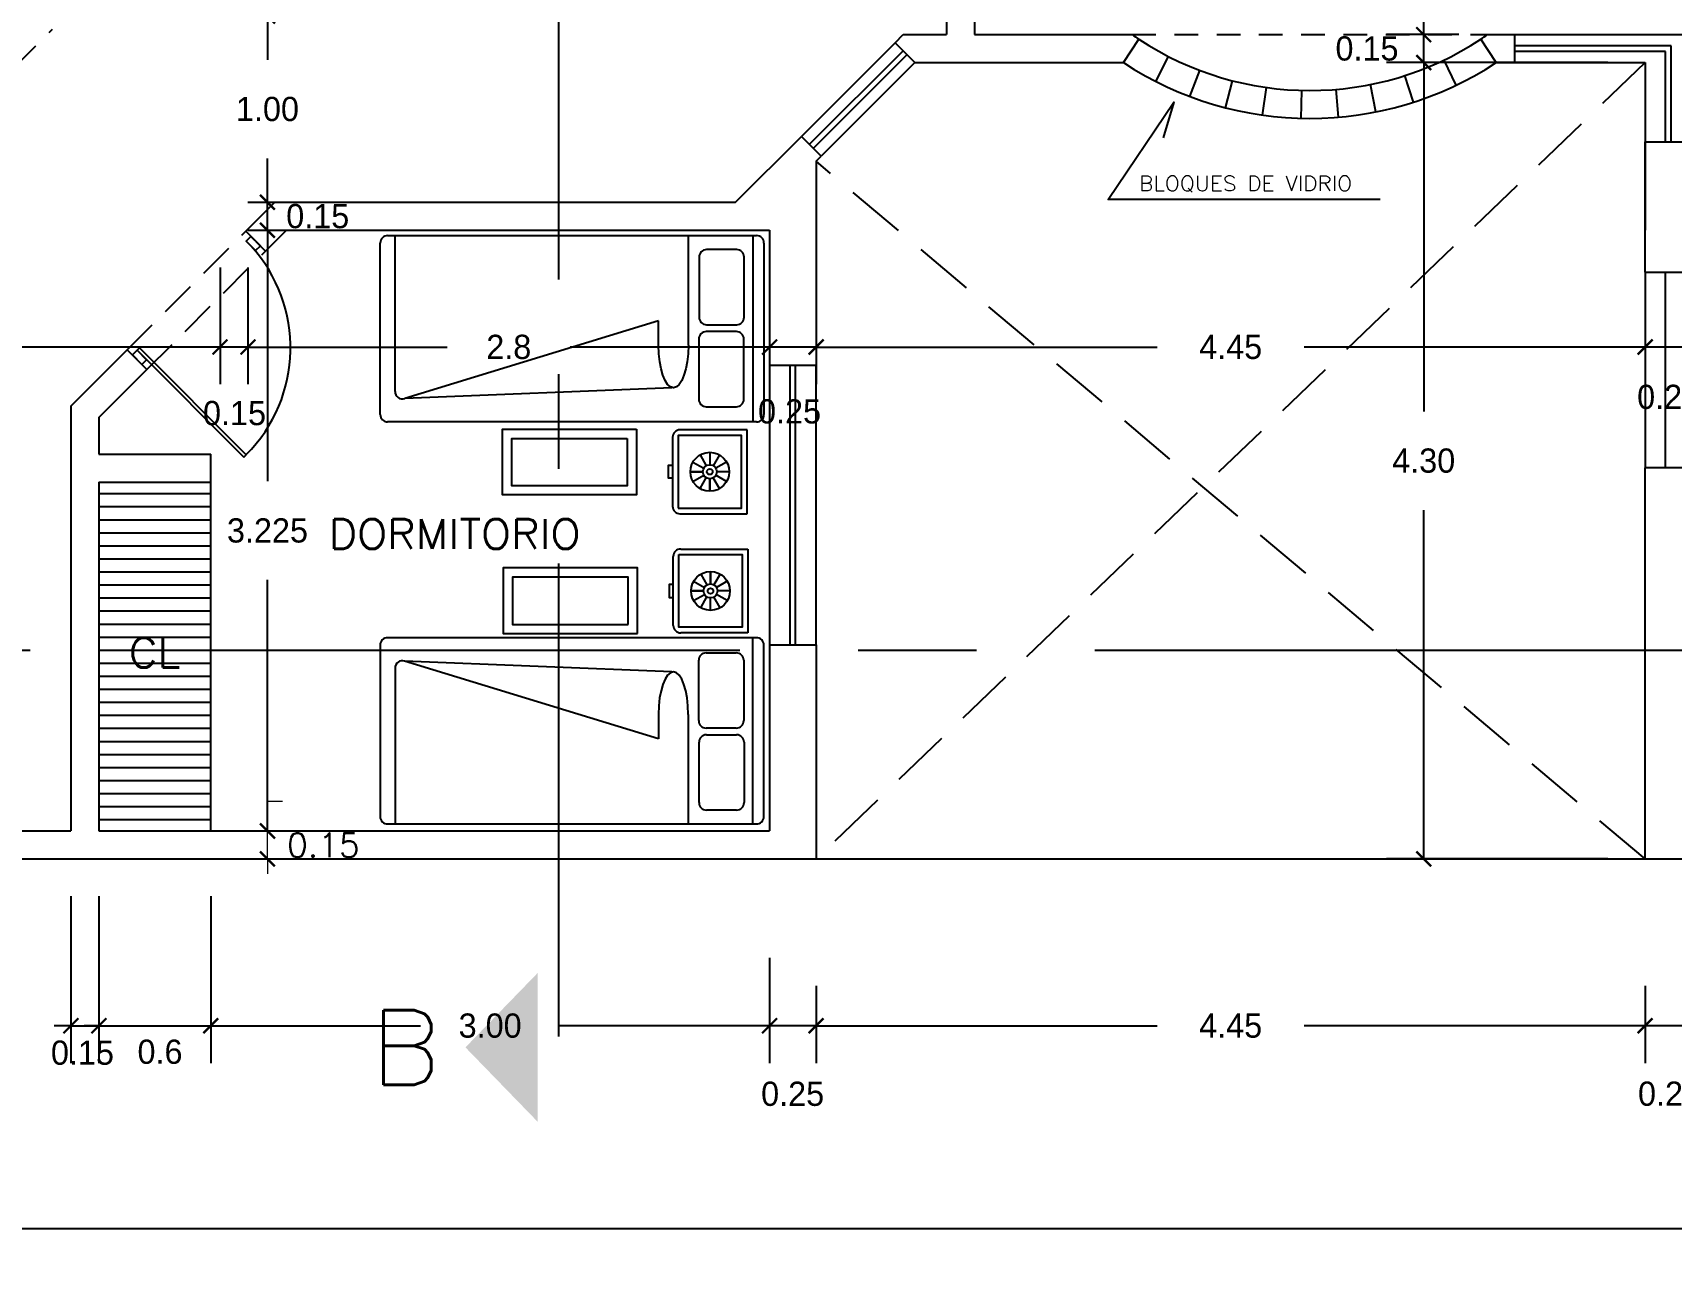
# Model space of a CAD drawing. Header units: millimetres. Extents: x 223 to 336, y 70 to 137.
# Drawn here: x 265.47 to 274.27, y 119.26 to 125.88 of the extents above; entities that cross this region are included whole.
import ezdxf

# ---------------------------------------------------------------- set-up
doc = ezdxf.new("R2010")
doc.units = ezdxf.units.MM
doc.linetypes.add('CENTERX2', pattern=[101.6, 63.5, -12.7, 12.7, -12.7])
doc.linetypes.add('HIDDEN', pattern=[9.525, 6.35, -3.175])
doc.layers.add('COTAS', color=3, linetype='Continuous', lineweight=9)
for name, color, linetype in [('linea-corte', 140, 'CENTERX2'), ('MUEBLES', 253, 'Continuous'), ('MUROS', 5, 'Continuous'), ('MUROS-BAJOS', 40, 'Continuous'), ('pisos', 8, 'Continuous'), ('PROYECCIONES', 6, 'HIDDEN'), ('PUERTAS', 2, 'Continuous'), ('TERRENO', 1, 'Continuous'), ('TEXTOS', 4, 'Continuous')]:
    doc.layers.add(name, color=color, linetype=linetype)
doc.layers.add('VENTANAS', color=250, linetype='Continuous', plot=False)
doc.styles.add('ROMANS', font='romans.shx', dxfattribs={"height": 0.05})
doc.dimstyles.new('ISO-25', dxfattribs={"dimtxt": 0.13, "dimasz": 0.08, "dimexe": 0.2, "dimexo": 0.2, "dimgap": 0.2, "dimtad": 0, "dimtih": 1, "dimtoh": 1, "dimdec": 3, "dimdsep": 46, "dimtxsty": 'Standard', "dimblk": 'ARCHTICK', "dimcen": 3, "dimadec": 0, "dimazin": 0, "dimtfac": 1, "dimtdec": 3, "dimtmove": 0, "dimatfit": 3, "dimldrblk": 'ARCHTICK', "dimfxl": 1, "dimarcsym": 0})

# ---------------------------------------------------------------- blocks, each defined once
blk = doc.blocks.new('_ARCHTICK')
at = {"color": 0, "linetype": 'ByBlock', "const_width": 0.15}
blk.add_lwpolyline([(-0.5, -0.5), (0.5, 0.5)], dxfattribs=at)
blk = doc.blocks.new('*D163')
at = {"layer": 'COTAS', "color": 0, "lineweight": -2, "ltscale": 0.05, "transparency": 16777216}
for p, q in [((241.9831, 120.7641), (241.9831, 119.2592)), ((278.0431, 120.7641), (278.0431, 119.2592)), ((241.9831, 119.4592), (259.564, 119.4592)), ((278.0431, 119.4592), (260.4623, 119.4592))]:
    blk.add_line(p, q, dxfattribs=at)
at = {"layer": 'Defpoints', "color": 0, "ltscale": 0.05, "transparency": 16777216}
for p in [(241.9831, 120.9641), (278.0431, 120.9641), (278.0431, 119.4592)]:
    blk.add_point(p, dxfattribs=at)
at = {"layer": 'COTAS', "color": 0, "lineweight": -2, "ltscale": 0.05, "transparency": 16777216, "xscale": 0.08, "yscale": 0.08, "zscale": 0.08, "rotation": 180}
blk.add_blockref('_ARCHTICK', (241.9831, 119.4592), dxfattribs=at)
at = {"layer": 'COTAS', "color": 0, "lineweight": -2, "ltscale": 0.05, "transparency": 16777216, "xscale": 0.08, "yscale": 0.08, "zscale": 0.08}
blk.add_blockref('_ARCHTICK', (278.0431, 119.4592), dxfattribs=at)
at = {"layer": 'COTAS', "color": 0, "ltscale": 0.05, "transparency": 16777216, "insert": (260.0131, 119.4592), "char_height": 0.13, "attachment_point": 5}
blk.add_mtext('36.06', dxfattribs=at)
blk = doc.blocks.new('*D167')
at = {"layer": 'COTAS', "color": 0, "lineweight": -2, "ltscale": 0.05, "transparency": 16777216}
for p, q in [((274.1288, 124.3958), (274.1288, 123.9937)), ((274.3788, 124.3958), (274.3788, 123.9937)), ((274.1288, 124.1937), (274.0488, 124.1937)), ((274.3788, 124.1937), (274.1288, 124.1937)), ((274.3788, 124.1937), (274.4588, 124.1937))]:
    blk.add_line(p, q, dxfattribs=at)
at = {"layer": 'Defpoints', "color": 0, "ltscale": 0.05, "transparency": 16777216}
for p in [(274.1288, 124.5958), (274.3788, 124.5958), (274.1288, 124.1937)]:
    blk.add_point(p, dxfattribs=at)
at = {"layer": 'COTAS', "color": 0, "lineweight": -2, "ltscale": 0.05, "transparency": 16777216, "xscale": 0.08, "yscale": 0.08, "zscale": 0.08}
blk.add_blockref('_ARCHTICK', (274.1288, 124.1937), dxfattribs=at)
at = {"layer": 'COTAS', "color": 0, "lineweight": -2, "ltscale": 0.05, "transparency": 16777216, "xscale": 0.08, "yscale": 0.08, "zscale": 0.08, "rotation": 180}
blk.add_blockref('_ARCHTICK', (274.3788, 124.1937), dxfattribs=at)
at = {"layer": 'COTAS', "color": 0, "ltscale": 0.05, "transparency": 16777216, "insert": (274.2549, 123.9254), "char_height": 0.13, "attachment_point": 5}
blk.add_mtext('0.25', dxfattribs=at)
blk = doc.blocks.new('*D168')
at = {"layer": 'COTAS', "color": 0, "lineweight": -2, "ltscale": 0.05, "transparency": 16777216}
for p, q in [((273.9288, 125.7208), (272.74, 125.7208)), ((272.94, 125.7208), (272.94, 123.8483)), ((272.94, 121.4458), (272.94, 123.3183)), ((273.9288, 121.4458), (272.74, 121.4458))]:
    blk.add_line(p, q, dxfattribs=at)
at = {"layer": 'Defpoints', "color": 0, "ltscale": 0.05, "transparency": 16777216}
for p in [(272.94, 125.7208), (274.1288, 125.7208), (274.1288, 121.4458)]:
    blk.add_point(p, dxfattribs=at)
at = {"layer": 'COTAS', "color": 0, "lineweight": -2, "ltscale": 0.05, "transparency": 16777216, "xscale": 0.08, "yscale": 0.08, "zscale": 0.08}
for p, rotation in [((272.94, 125.7208), 90), ((272.94, 121.4458), 270)]:
    blk.add_blockref('_ARCHTICK', p, dxfattribs=dict(at, rotation=rotation))
at = {"layer": 'COTAS', "color": 0, "ltscale": 0.05, "transparency": 16777216, "insert": (272.94, 123.5833), "char_height": 0.13, "attachment_point": 5}
blk.add_mtext('4.30', dxfattribs=at)
blk = doc.blocks.new('*D169')
at = {"layer": 'COTAS', "color": 0, "lineweight": -2, "ltscale": 0.05, "transparency": 16777216}
for p, q in [((269.6788, 124.9909), (269.6788, 123.9937)), ((274.1288, 124.3958), (274.1288, 123.9937)), ((269.6788, 124.1937), (271.5088, 124.1937)), ((274.1288, 124.1937), (272.2988, 124.1937))]:
    blk.add_line(p, q, dxfattribs=at)
at = {"layer": 'Defpoints', "color": 0, "ltscale": 0.05, "transparency": 16777216}
for p in [(269.6788, 125.1909), (274.1288, 124.5958), (269.6788, 124.1937)]:
    blk.add_point(p, dxfattribs=at)
at = {"layer": 'COTAS', "color": 0, "lineweight": -2, "ltscale": 0.05, "transparency": 16777216, "xscale": 0.08, "yscale": 0.08, "zscale": 0.08, "rotation": 180}
blk.add_blockref('_ARCHTICK', (269.6788, 124.1937), dxfattribs=at)
at = {"layer": 'COTAS', "color": 0, "lineweight": -2, "ltscale": 0.05, "transparency": 16777216, "xscale": 0.08, "yscale": 0.08, "zscale": 0.08}
blk.add_blockref('_ARCHTICK', (274.1288, 124.1937), dxfattribs=at)
at = {"layer": 'COTAS', "color": 0, "ltscale": 0.05, "transparency": 16777216, "insert": (271.9038, 124.1937), "char_height": 0.13, "attachment_point": 5}
blk.add_mtext('4.45', dxfattribs=at)
blk = doc.blocks.new('*D170')
at = {"layer": 'COTAS', "color": 0, "lineweight": -2, "ltscale": 0.05, "transparency": 16777216}
for p, q in [((269.6788, 124.9909), (269.6788, 123.9937)), ((269.4288, 124.6208), (269.4288, 123.9937)), ((269.4288, 124.1937), (269.3488, 124.1937)), ((269.6788, 124.1937), (269.4288, 124.1937)), ((269.6788, 124.1937), (269.7588, 124.1937))]:
    blk.add_line(p, q, dxfattribs=at)
at = {"layer": 'Defpoints', "color": 0, "ltscale": 0.05, "transparency": 16777216}
for p in [(269.6788, 125.1909), (269.4288, 124.8208), (269.4288, 124.1937)]:
    blk.add_point(p, dxfattribs=at)
at = {"layer": 'COTAS', "color": 0, "lineweight": -2, "ltscale": 0.05, "transparency": 16777216, "xscale": 0.08, "yscale": 0.08, "zscale": 0.08}
blk.add_blockref('_ARCHTICK', (269.4288, 124.1937), dxfattribs=at)
at = {"layer": 'COTAS', "color": 0, "lineweight": -2, "ltscale": 0.05, "transparency": 16777216, "xscale": 0.08, "yscale": 0.08, "zscale": 0.08, "rotation": 180}
blk.add_blockref('_ARCHTICK', (269.6788, 124.1937), dxfattribs=at)
at = {"layer": 'COTAS', "color": 0, "ltscale": 0.05, "transparency": 16777216, "insert": (269.5361, 123.8474), "char_height": 0.13, "attachment_point": 5}
blk.add_mtext('0.25', dxfattribs=at)
blk = doc.blocks.new('*D171')
at = {"layer": 'COTAS', "color": 0, "lineweight": -2, "ltscale": 0.05, "transparency": 16777216}
for p, q in [((266.6288, 124.6208), (266.6288, 123.9937)), ((269.4288, 124.6208), (269.4288, 123.9937)), ((266.6288, 124.1937), (267.6988, 124.1937)), ((269.4288, 124.1937), (268.3588, 124.1937))]:
    blk.add_line(p, q, dxfattribs=at)
at = {"layer": 'Defpoints', "color": 0, "ltscale": 0.05, "transparency": 16777216}
for p in [(266.6288, 124.8208), (269.4288, 124.8208), (266.6288, 124.1937)]:
    blk.add_point(p, dxfattribs=at)
at = {"layer": 'COTAS', "color": 0, "lineweight": -2, "ltscale": 0.05, "transparency": 16777216, "xscale": 0.08, "yscale": 0.08, "zscale": 0.08, "rotation": 180}
blk.add_blockref('_ARCHTICK', (266.6288, 124.1937), dxfattribs=at)
at = {"layer": 'COTAS', "color": 0, "lineweight": -2, "ltscale": 0.05, "transparency": 16777216, "xscale": 0.08, "yscale": 0.08, "zscale": 0.08}
blk.add_blockref('_ARCHTICK', (269.4288, 124.1937), dxfattribs=at)
at = {"layer": 'COTAS', "color": 0, "ltscale": 0.05, "transparency": 16777216, "insert": (268.0288, 124.1937), "char_height": 0.13, "attachment_point": 5}
blk.add_mtext('2.8', dxfattribs=at)
blk = doc.blocks.new('*D172')
at = {"layer": 'COTAS', "color": 0, "lineweight": -2, "ltscale": 0.05, "transparency": 16777216}
for p, q in [((266.4788, 124.6208), (266.4788, 123.9937)), ((266.6288, 124.6208), (266.6288, 123.9937)), ((266.4788, 124.1937), (266.3988, 124.1937)), ((266.6288, 124.1937), (266.4788, 124.1937)), ((266.6288, 124.1937), (266.7088, 124.1937))]:
    blk.add_line(p, q, dxfattribs=at)
at = {"layer": 'Defpoints', "color": 0, "ltscale": 0.05, "transparency": 16777216}
for p in [(266.4788, 124.8208), (266.6288, 124.8208), (266.4788, 124.1937)]:
    blk.add_point(p, dxfattribs=at)
at = {"layer": 'COTAS', "color": 0, "lineweight": -2, "ltscale": 0.05, "transparency": 16777216, "xscale": 0.08, "yscale": 0.08, "zscale": 0.08}
blk.add_blockref('_ARCHTICK', (266.4788, 124.1937), dxfattribs=at)
at = {"layer": 'COTAS', "color": 0, "lineweight": -2, "ltscale": 0.05, "transparency": 16777216, "xscale": 0.08, "yscale": 0.08, "zscale": 0.08, "rotation": 180}
blk.add_blockref('_ARCHTICK', (266.6288, 124.1937), dxfattribs=at)
at = {"layer": 'COTAS', "color": 0, "ltscale": 0.05, "transparency": 16777216, "insert": (266.5567, 123.8384), "char_height": 0.13, "attachment_point": 5}
blk.add_mtext('0.15', dxfattribs=at)
blk = doc.blocks.new('*D173')
at = {"layer": 'COTAS', "color": 0, "lineweight": -2, "ltscale": 0.05, "transparency": 16777216}
for p, q in [((262.9788, 124.9958), (262.9788, 123.9937)), ((266.4788, 124.6208), (266.4788, 123.9937)), ((262.9788, 124.1937), (264.3446, 124.1937)), ((266.4788, 124.1937), (265.1129, 124.1937))]:
    blk.add_line(p, q, dxfattribs=at)
at = {"layer": 'Defpoints', "color": 0, "ltscale": 0.05, "transparency": 16777216}
for p in [(262.9788, 125.1958), (266.4788, 124.8208), (262.9788, 124.1937)]:
    blk.add_point(p, dxfattribs=at)
at = {"layer": 'COTAS', "color": 0, "lineweight": -2, "ltscale": 0.05, "transparency": 16777216, "xscale": 0.08, "yscale": 0.08, "zscale": 0.08, "rotation": 180}
blk.add_blockref('_ARCHTICK', (262.9788, 124.1937), dxfattribs=at)
at = {"layer": 'COTAS', "color": 0, "lineweight": -2, "ltscale": 0.05, "transparency": 16777216, "xscale": 0.08, "yscale": 0.08, "zscale": 0.08}
blk.add_blockref('_ARCHTICK', (266.4788, 124.1937), dxfattribs=at)
at = {"layer": 'COTAS', "color": 0, "ltscale": 0.05, "transparency": 16777216, "insert": (264.7288, 124.1937), "char_height": 0.13, "attachment_point": 5}
blk.add_mtext('3.40', dxfattribs=at)
blk = doc.blocks.new('*D174')
at = {"layer": 'COTAS', "color": 0, "lineweight": -2, "ltscale": 0.05, "transparency": 16777216}
for p, q in [((266.6288, 124.8208), (266.9335, 124.8208)), ((266.7335, 124.8208), (266.7335, 123.4733)), ((266.7335, 121.5958), (266.7335, 122.9433)), ((266.6288, 121.5958), (266.9335, 121.5958))]:
    blk.add_line(p, q, dxfattribs=at)
at = {"layer": 'Defpoints', "color": 0, "ltscale": 0.05, "transparency": 16777216}
for p in [(266.4288, 124.8208), (266.7335, 124.8208), (266.4288, 121.5958)]:
    blk.add_point(p, dxfattribs=at)
at = {"layer": 'COTAS', "color": 0, "lineweight": -2, "ltscale": 0.05, "transparency": 16777216, "xscale": 0.08, "yscale": 0.08, "zscale": 0.08}
for p, rotation in [((266.7335, 124.8208), 90), ((266.7335, 121.5958), 270)]:
    blk.add_blockref('_ARCHTICK', p, dxfattribs=dict(at, rotation=rotation))
at = {"layer": 'COTAS', "color": 0, "ltscale": 0.05, "transparency": 16777216, "insert": (266.7335, 123.2083), "char_height": 0.13, "attachment_point": 5}
blk.add_mtext('3.225', dxfattribs=at)
blk = doc.blocks.new('*D191')
at = {"layer": 'COTAS', "color": 0, "lineweight": -2, "ltscale": 0.05, "transparency": 16777216}
for p, q in [((269.6788, 120.7641), (269.6788, 120.3502)), ((274.1288, 120.7641), (274.1288, 120.3502)), ((269.6788, 120.5502), (271.5088, 120.5502)), ((274.1288, 120.5502), (272.2988, 120.5502))]:
    blk.add_line(p, q, dxfattribs=at)
at = {"layer": 'Defpoints', "color": 0, "ltscale": 0.05, "transparency": 16777216}
for p in [(269.6788, 120.9641), (274.1288, 120.9641), (269.6788, 120.5502)]:
    blk.add_point(p, dxfattribs=at)
at = {"layer": 'COTAS', "color": 0, "lineweight": -2, "ltscale": 0.05, "transparency": 16777216, "xscale": 0.08, "yscale": 0.08, "zscale": 0.08, "rotation": 180}
blk.add_blockref('_ARCHTICK', (269.6788, 120.5502), dxfattribs=at)
at = {"layer": 'COTAS', "color": 0, "lineweight": -2, "ltscale": 0.05, "transparency": 16777216, "xscale": 0.08, "yscale": 0.08, "zscale": 0.08}
blk.add_blockref('_ARCHTICK', (274.1288, 120.5502), dxfattribs=at)
at = {"layer": 'COTAS', "color": 0, "ltscale": 0.05, "transparency": 16777216, "insert": (271.9038, 120.5502), "char_height": 0.13, "attachment_point": 5}
blk.add_mtext('4.45', dxfattribs=at)
blk = doc.blocks.new('*D197')
at = {"layer": 'COTAS', "color": 0, "lineweight": -2, "ltscale": 0.05, "transparency": 16777216}
for p, q in [((269.4288, 120.9141), (269.4288, 120.3502)), ((269.6788, 120.7641), (269.6788, 120.3502)), ((269.4288, 120.5502), (269.3488, 120.5502)), ((269.6788, 120.5502), (269.4288, 120.5502)), ((269.6788, 120.5502), (269.7588, 120.5502))]:
    blk.add_line(p, q, dxfattribs=at)
at = {"layer": 'Defpoints', "color": 0, "ltscale": 0.05, "transparency": 16777216}
for p in [(269.4288, 121.1141), (269.6788, 120.9641), (269.4288, 120.5502)]:
    blk.add_point(p, dxfattribs=at)
at = {"layer": 'COTAS', "color": 0, "lineweight": -2, "ltscale": 0.05, "transparency": 16777216, "xscale": 0.08, "yscale": 0.08, "zscale": 0.08}
blk.add_blockref('_ARCHTICK', (269.4288, 120.5502), dxfattribs=at)
at = {"layer": 'COTAS', "color": 0, "lineweight": -2, "ltscale": 0.05, "transparency": 16777216, "xscale": 0.08, "yscale": 0.08, "zscale": 0.08, "rotation": 180}
blk.add_blockref('_ARCHTICK', (269.6788, 120.5502), dxfattribs=at)
at = {"layer": 'COTAS', "color": 0, "ltscale": 0.05, "transparency": 16777216, "insert": (269.5526, 120.1842), "char_height": 0.13, "attachment_point": 5}
blk.add_mtext('0.25', dxfattribs=at)
blk = doc.blocks.new('*D198')
at = {"layer": 'COTAS', "color": 0, "lineweight": -2, "ltscale": 0.05, "transparency": 16777216}
for p, q in [((266.4288, 120.9141), (266.4288, 120.3502)), ((269.4288, 120.9141), (269.4288, 120.3502)), ((266.4288, 120.5502), (267.5554, 120.5502)), ((269.4288, 120.5502), (268.3021, 120.5502))]:
    blk.add_line(p, q, dxfattribs=at)
at = {"layer": 'Defpoints', "color": 0, "ltscale": 0.05, "transparency": 16777216}
for p in [(266.4288, 121.1141), (269.4288, 121.1141), (266.4288, 120.5502)]:
    blk.add_point(p, dxfattribs=at)
at = {"layer": 'COTAS', "color": 0, "lineweight": -2, "ltscale": 0.05, "transparency": 16777216, "xscale": 0.08, "yscale": 0.08, "zscale": 0.08, "rotation": 180}
blk.add_blockref('_ARCHTICK', (266.4288, 120.5502), dxfattribs=at)
at = {"layer": 'COTAS', "color": 0, "lineweight": -2, "ltscale": 0.05, "transparency": 16777216, "xscale": 0.08, "yscale": 0.08, "zscale": 0.08}
blk.add_blockref('_ARCHTICK', (269.4288, 120.5502), dxfattribs=at)
at = {"layer": 'COTAS', "color": 0, "ltscale": 0.05, "transparency": 16777216, "insert": (267.9288, 120.5502), "char_height": 0.13, "attachment_point": 5}
blk.add_mtext('3.00', dxfattribs=at)
blk = doc.blocks.new('*D199')
at = {"layer": 'COTAS', "color": 0, "lineweight": -2, "ltscale": 0.05, "transparency": 16777216}
for p, q in [((274.3788, 120.9141), (274.3788, 120.3502)), ((274.1288, 120.7641), (274.1288, 120.3502)), ((274.1288, 120.5502), (274.0488, 120.5502)), ((274.3788, 120.5502), (274.1288, 120.5502)), ((274.3788, 120.5502), (274.4588, 120.5502))]:
    blk.add_line(p, q, dxfattribs=at)
at = {"layer": 'Defpoints', "color": 0, "ltscale": 0.05, "transparency": 16777216}
for p in [(274.3788, 121.1141), (274.1288, 120.9641), (274.1288, 120.5502)]:
    blk.add_point(p, dxfattribs=at)
at = {"layer": 'COTAS', "color": 0, "lineweight": -2, "ltscale": 0.05, "transparency": 16777216, "xscale": 0.08, "yscale": 0.08, "zscale": 0.08}
blk.add_blockref('_ARCHTICK', (274.1288, 120.5502), dxfattribs=at)
at = {"layer": 'COTAS', "color": 0, "lineweight": -2, "ltscale": 0.05, "transparency": 16777216, "xscale": 0.08, "yscale": 0.08, "zscale": 0.08, "rotation": 180}
blk.add_blockref('_ARCHTICK', (274.3788, 120.5502), dxfattribs=at)
at = {"layer": 'COTAS', "color": 0, "ltscale": 0.05, "transparency": 16777216, "insert": (274.2596, 120.1847), "char_height": 0.13, "attachment_point": 5}
blk.add_mtext('0.25', dxfattribs=at)
blk = doc.blocks.new('*D243')
at = {"layer": 'COTAS', "color": 0, "lineweight": -2, "ltscale": 0.05, "transparency": 16777216}
for p, q in [((266.7335, 124.9708), (266.7335, 125.0508)), ((266.6288, 124.9708), (266.9335, 124.9708)), ((266.7335, 124.8208), (266.7335, 124.9708)), ((266.7335, 124.8208), (266.7335, 124.9708)), ((266.6288, 124.8208), (266.9335, 124.8208)), ((266.7335, 124.8208), (266.7335, 124.7408))]:
    blk.add_line(p, q, dxfattribs=at)
at = {"layer": 'Defpoints', "color": 0, "ltscale": 0.05, "transparency": 16777216}
for p in [(266.4288, 124.9708), (266.7335, 124.9708), (266.4288, 124.8208)]:
    blk.add_point(p, dxfattribs=at)
at = {"layer": 'COTAS', "color": 0, "lineweight": -2, "ltscale": 0.05, "transparency": 16777216, "xscale": 0.08, "yscale": 0.08, "zscale": 0.08}
for p, rotation in [((266.7335, 124.9708), 270), ((266.7335, 124.8208), 90)]:
    blk.add_blockref('_ARCHTICK', p, dxfattribs=dict(at, rotation=rotation))
at = {"layer": 'COTAS', "color": 0, "ltscale": 0.05, "transparency": 16777216, "insert": (267.0033, 124.8958), "char_height": 0.13, "attachment_point": 5}
blk.add_mtext('0.15', dxfattribs=at)
blk = doc.blocks.new('*D244')
at = {"layer": 'COTAS', "color": 0, "lineweight": -2, "ltscale": 0.05, "transparency": 16777216}
for p, q in [((267.1288, 125.9708), (266.5335, 125.9708)), ((266.7335, 125.9708), (266.7335, 125.7358)), ((266.7335, 124.9708), (266.7335, 125.2058)), ((266.6288, 124.9708), (266.9335, 124.9708))]:
    blk.add_line(p, q, dxfattribs=at)
at = {"layer": 'Defpoints', "color": 0, "ltscale": 0.05, "transparency": 16777216}
for p in [(266.7335, 125.9708), (267.3288, 125.9708), (266.4288, 124.9708)]:
    blk.add_point(p, dxfattribs=at)
at = {"layer": 'COTAS', "color": 0, "lineweight": -2, "ltscale": 0.05, "transparency": 16777216, "xscale": 0.08, "yscale": 0.08, "zscale": 0.08}
for p, rotation in [((266.7335, 125.9708), 90), ((266.7335, 124.9708), 270)]:
    blk.add_blockref('_ARCHTICK', p, dxfattribs=dict(at, rotation=rotation))
at = {"layer": 'COTAS', "color": 0, "ltscale": 0.05, "transparency": 16777216, "insert": (266.7335, 125.4708), "char_height": 0.13, "attachment_point": 5}
blk.add_mtext('1.00', dxfattribs=at)
blk = doc.blocks.new('*D259')
at = {"layer": 'COTAS', "color": 0, "lineweight": -2, "ltscale": 0.05, "transparency": 16777216}
for p, q in [((272.94, 125.8708), (272.94, 125.9508)), ((273.1288, 125.8708), (272.74, 125.8708)), ((272.94, 125.7208), (272.94, 125.8708)), ((272.94, 125.7208), (272.94, 125.8708)), ((273.1288, 125.7208), (272.74, 125.7208)), ((272.94, 125.7208), (272.94, 125.6408))]:
    blk.add_line(p, q, dxfattribs=at)
at = {"layer": 'Defpoints', "color": 0, "ltscale": 0.05, "transparency": 16777216}
for p in [(272.94, 125.8708), (273.3288, 125.8708), (273.3288, 125.7208)]:
    blk.add_point(p, dxfattribs=at)
at = {"layer": 'COTAS', "color": 0, "lineweight": -2, "ltscale": 0.05, "transparency": 16777216, "xscale": 0.08, "yscale": 0.08, "zscale": 0.08}
for p, rotation in [((272.94, 125.8708), 270), ((272.94, 125.7208), 90)]:
    blk.add_blockref('_ARCHTICK', p, dxfattribs=dict(at, rotation=rotation))
at = {"layer": 'COTAS', "color": 0, "ltscale": 0.05, "transparency": 16777216, "insert": (272.6356, 125.7958), "char_height": 0.13, "attachment_point": 5}
blk.add_mtext('0.15', dxfattribs=at)
blk = doc.blocks.new('*D260')
at = {"layer": 'COTAS', "color": 0, "lineweight": -2, "ltscale": 0.05, "transparency": 16777216}
for p, q in [((273.9288, 126.9958), (272.74, 126.9958)), ((272.94, 126.9958), (272.94, 126.9071)), ((272.94, 125.8708), (272.94, 126.3771)), ((273.1288, 125.8708), (272.74, 125.8708))]:
    blk.add_line(p, q, dxfattribs=at)
at = {"layer": 'Defpoints', "color": 0, "ltscale": 0.05, "transparency": 16777216}
for p in [(272.94, 126.9958), (274.1288, 126.9958), (273.3288, 125.8708)]:
    blk.add_point(p, dxfattribs=at)
at = {"layer": 'COTAS', "color": 0, "lineweight": -2, "ltscale": 0.05, "transparency": 16777216, "xscale": 0.08, "yscale": 0.08, "zscale": 0.08}
for p, rotation in [((272.94, 126.9958), 90), ((272.94, 125.8708), 270)]:
    blk.add_blockref('_ARCHTICK', p, dxfattribs=dict(at, rotation=rotation))
at = {"layer": 'COTAS', "color": 0, "ltscale": 0.05, "transparency": 16777216, "insert": (272.94, 126.6421), "char_height": 0.13, "attachment_point": 5}
blk.add_mtext('1.125', dxfattribs=at)
blk = doc.blocks.new('*D302')
at = {"layer": 'COTAS', "color": 0, "lineweight": -2, "ltscale": 0.05, "transparency": 16777216}
for p, q in [((264.7288, 121.2457), (264.7288, 120.3502)), ((265.6788, 121.2457), (265.6788, 120.3502)), ((264.7288, 120.5502), (264.6488, 120.5502)), ((264.7288, 120.5502), (264.8196, 120.5502)), ((265.6788, 120.5502), (265.588, 120.5502)), ((265.6788, 120.5502), (265.7588, 120.5502))]:
    blk.add_line(p, q, dxfattribs=at)
at = {"layer": 'Defpoints', "color": 0, "ltscale": 0.05, "transparency": 16777216}
for p in [(264.7288, 121.4457), (265.6788, 121.4457), (265.6788, 120.5502)]:
    blk.add_point(p, dxfattribs=at)
at = {"layer": 'COTAS', "color": 0, "lineweight": -2, "ltscale": 0.05, "transparency": 16777216, "xscale": 0.08, "yscale": 0.08, "zscale": 0.08}
blk.add_blockref('_ARCHTICK', (264.7288, 120.5502), dxfattribs=at)
at = {"layer": 'COTAS', "color": 0, "lineweight": -2, "ltscale": 0.05, "transparency": 16777216, "xscale": 0.08, "yscale": 0.08, "zscale": 0.08, "rotation": 180}
blk.add_blockref('_ARCHTICK', (265.6788, 120.5502), dxfattribs=at)
at = {"layer": 'COTAS', "color": 0, "ltscale": 0.05, "transparency": 16777216, "insert": (265.2038, 120.5502), "char_height": 0.13, "attachment_point": 5}
blk.add_mtext('0.95', dxfattribs=at)
blk = doc.blocks.new('*D303')
at = {"layer": 'COTAS', "color": 0, "lineweight": -2, "ltscale": 0.05, "transparency": 16777216}
for p, q in [((265.6788, 121.2457), (265.6788, 120.3502)), ((265.8288, 121.2457), (265.8288, 120.3502)), ((265.6788, 120.5502), (265.5988, 120.5502)), ((265.6788, 120.5502), (265.8288, 120.5502)), ((265.8288, 120.5502), (265.9088, 120.5502))]:
    blk.add_line(p, q, dxfattribs=at)
at = {"layer": 'Defpoints', "color": 0, "ltscale": 0.05, "transparency": 16777216}
for p in [(265.6788, 121.4457), (265.8288, 121.4457), (265.8288, 120.5502)]:
    blk.add_point(p, dxfattribs=at)
at = {"layer": 'COTAS', "color": 0, "lineweight": -2, "ltscale": 0.05, "transparency": 16777216, "xscale": 0.08, "yscale": 0.08, "zscale": 0.08}
blk.add_blockref('_ARCHTICK', (265.6788, 120.5502), dxfattribs=at)
at = {"layer": 'COTAS', "color": 0, "lineweight": -2, "ltscale": 0.05, "transparency": 16777216, "xscale": 0.08, "yscale": 0.08, "zscale": 0.08, "rotation": 180}
blk.add_blockref('_ARCHTICK', (265.8288, 120.5502), dxfattribs=at)
at = {"layer": 'COTAS', "color": 0, "ltscale": 0.05, "transparency": 16777216, "insert": (265.7403, 120.4049), "char_height": 0.13, "attachment_point": 5}
blk.add_mtext('0.15', dxfattribs=at)
blk = doc.blocks.new('*D304')
at = {"layer": 'COTAS', "color": 0, "lineweight": -2, "ltscale": 0.05, "transparency": 16777216}
for p, q in [((265.8288, 121.2457), (265.8288, 120.3502)), ((266.4288, 121.2457), (266.4288, 120.3502)), ((265.8288, 120.5502), (265.7488, 120.5502)), ((265.8288, 120.5502), (266.4288, 120.5502)), ((266.4288, 120.5502), (266.5088, 120.5502))]:
    blk.add_line(p, q, dxfattribs=at)
at = {"layer": 'Defpoints', "color": 0, "ltscale": 0.05, "transparency": 16777216}
for p in [(265.8288, 121.4457), (266.4288, 121.4457), (266.4288, 120.5502)]:
    blk.add_point(p, dxfattribs=at)
at = {"layer": 'COTAS', "color": 0, "lineweight": -2, "ltscale": 0.05, "transparency": 16777216, "xscale": 0.08, "yscale": 0.08, "zscale": 0.08}
blk.add_blockref('_ARCHTICK', (265.8288, 120.5502), dxfattribs=at)
at = {"layer": 'COTAS', "color": 0, "lineweight": -2, "ltscale": 0.05, "transparency": 16777216, "xscale": 0.08, "yscale": 0.08, "zscale": 0.08, "rotation": 180}
blk.add_blockref('_ARCHTICK', (266.4288, 120.5502), dxfattribs=at)
at = {"layer": 'COTAS', "color": 0, "ltscale": 0.05, "transparency": 16777216, "insert": (266.1567, 120.4099), "char_height": 0.13, "attachment_point": 5}
blk.add_mtext('0.6', dxfattribs=at)

msp = doc.modelspace()

# ---------------------------------------------------------------- hatches: boundary and pattern name
at = {"layer": 'pisos', "ltscale": 0.05}
h = msp.add_hatch(dxfattribs=at)
h.set_pattern_fill('_USER', color=256, scale=0.07, style=0, pattern_type=0)
h.set_pattern_definition([(0, (0.387006, 254.796846), (0, -0.07), [])])
h.paths.add_polyline_path([(266.42876, 121.59582), (265.82876, 121.59582), (265.82876, 123.46832), (266.42876, 123.46832)])
h.paths.add_polyline_path([(265.91639, 122.66016), (266.32376, 122.66016), (266.32376, 122.41198), (265.91639, 122.41198)], flags=24)

# ---------------------------------------------------------------- linework, layer by layer
at = {"layer": 'COTAS', "ltscale": 0.05}
for p, q in [((266.73352, 121.59582), (266.73352, 121.75582)), ((266.73352, 121.75582), (266.81352, 121.75582)), ((266.62876, 121.59582), (266.93352, 121.59582)), ((266.73352, 121.44582), (266.73352, 121.59582)), ((266.62876, 121.44582), (266.93352, 121.44582)), ((266.73352, 121.44582), (266.73352, 121.36582))]:
    msp.add_line(p, q, dxfattribs=at)
at = {"layer": 'linea-corte', "ltscale": 0.04}
msp.add_line((268.29499, 135.22419), (268.29499, 120.04346), dxfattribs=at)
at = {"layer": 'linea-corte', "ltscale": 0.05}
msp.add_line((279.42895, 122.5646), (240.85601, 122.5646), dxfattribs=at)
msp.add_lwpolyline([(268.18441, 120.43415, 0.8, 0, 0), (267.79626, 120.43415, 0, 0, 0)], format="xyseb", dxfattribs=at)
at = {"layer": 'MUEBLES'}
for p, q in [((267.33867, 123.83165), (267.33867, 124.75165)), ((267.37867, 124.79165), (269.35867, 124.79165)), ((267.41867, 123.95511), (267.41867, 124.79165)), ((268.99279, 124.20425), (268.99279, 124.78476)), ((269.2523, 124.71673), (269.09054, 124.71673)), ((269.33867, 124.79165), (269.33867, 123.79165)), ((269.39867, 124.75165), (269.39867, 123.83165)), ((269.05054, 124.67673), (269.05054, 124.35326)), ((269.2923, 124.35326), (269.2923, 124.67673)), ((268.83279, 124.33449), (267.47039, 123.91687)), ((268.83279, 124.20425), (268.83279, 124.33449)), ((269.25054, 124.27667), (269.08879, 124.27667)), ((269.09054, 124.31326), (269.2523, 124.31326)), ((269.04879, 124.23667), (269.04879, 123.9132)), ((269.29054, 123.9132), (269.29054, 124.23667)), ((268.9046, 123.97518), (267.47039, 123.91687)), ((269.08879, 123.8732), (269.25054, 123.8732)), ((269.35867, 123.79165), (267.37867, 123.79165)), ((269.30782, 123.7492), (268.94782, 123.7492)), ((269.30782, 123.2992), (269.30782, 123.7492)), ((268.90782, 123.7092), (268.90782, 123.3392)), ((269.01743, 123.57639), (269.07539, 123.54293)), ((269.05563, 123.6146), (269.0891, 123.55664)), ((269.10782, 123.62858), (269.10782, 123.56165)), ((269.10782, 123.62858), (269.10782, 123.56165)), ((269.16001, 123.6146), (269.12655, 123.55664)), ((269.19822, 123.57639), (269.14026, 123.54293)), ((269.07037, 123.5242), (269.00344, 123.5242)), ((269.00344, 123.5242), (269.07037, 123.5242)), ((269.01743, 123.47201), (269.07539, 123.50547)), ((269.05563, 123.4338), (269.0891, 123.49176)), ((269.10782, 123.41982), (269.10782, 123.48675)), ((269.10782, 123.48675), (269.10782, 123.41982)), ((269.16001, 123.4338), (269.12655, 123.49176)), ((269.19822, 123.47201), (269.14026, 123.50547)), ((269.2122, 123.5242), (269.14528, 123.5242)), ((268.94782, 123.2992), (269.30782, 123.2992)), ((268.91158, 122.69948), (268.91158, 123.06948)), ((268.95158, 123.10948), (269.31158, 123.10948)), ((269.31158, 123.10948), (269.31158, 122.65948)), ((269.05939, 122.97487), (269.09285, 122.91691)), ((269.11158, 122.92193), (269.11158, 122.98886)), ((269.11158, 122.98886), (269.11158, 122.92193)), ((269.16377, 122.97487), (269.13031, 122.91691)), ((269.0072, 122.88448), (269.07413, 122.88448)), ((269.07413, 122.88448), (269.0072, 122.88448)), ((269.02119, 122.93667), (269.07914, 122.9032)), ((269.20198, 122.93667), (269.14402, 122.9032)), ((269.21596, 122.88448), (269.14904, 122.88448)), ((269.02119, 122.83229), (269.07914, 122.86575)), ((269.05939, 122.79408), (269.09285, 122.85204)), ((269.11158, 122.7801), (269.11158, 122.84702)), ((269.11158, 122.7801), (269.11158, 122.84702)), ((269.16377, 122.79408), (269.13031, 122.85204)), ((269.20198, 122.83229), (269.14402, 122.86575)), ((269.35822, 122.63351), (267.37822, 122.63351)), ((269.31158, 122.65948), (268.95158, 122.65948)), ((269.33822, 121.63351), (269.33822, 122.63351)), ((267.33822, 122.59351), (267.33822, 121.67351)), ((269.08834, 122.55196), (269.2501, 122.55196)), ((269.39822, 121.67351), (269.39822, 122.59351)), ((267.41822, 122.47004), (267.41822, 121.63351)), ((268.83235, 122.09066), (267.46994, 122.50829)), ((268.90416, 122.44997), (267.46994, 122.50829)), ((269.04834, 122.18849), (269.04834, 122.51196)), ((269.2901, 122.51196), (269.2901, 122.18849)), ((268.83235, 122.2209), (268.83235, 122.09066)), ((268.99235, 122.2209), (268.99235, 121.64039)), ((269.2501, 122.14849), (269.08834, 122.14849)), ((269.0901, 122.11189), (269.25185, 122.11189)), ((269.0501, 121.74842), (269.0501, 122.07189)), ((269.29185, 122.07189), (269.29185, 121.74842)), ((269.25185, 121.70842), (269.0901, 121.70842)), ((267.37822, 121.63351), (269.35822, 121.63351))]:
    msp.add_line(p, q, dxfattribs=at)
for points in [[(268.71518, 123.7536), (268.71518, 123.39948), (267.99483, 123.39948), (267.99483, 123.7536)], [(268.66518, 123.7036), (268.66518, 123.44948), (268.04483, 123.44948), (268.04483, 123.7036)], [(268.93782, 123.3292), (269.27782, 123.3292), (269.27782, 123.7192), (268.93782, 123.7192)], [(268.90782, 123.55923), (268.90782, 123.48917), (268.88575, 123.48917), (268.88575, 123.55923)], [(268.94158, 123.07948), (269.28158, 123.07948), (269.28158, 122.68948), (268.94158, 122.68948)], [(268.71894, 122.65507), (268.71894, 123.0092), (267.99859, 123.0092), (267.99859, 122.65507)], [(268.66894, 122.70507), (268.66894, 122.9592), (268.04859, 122.9592), (268.04859, 122.70507)], [(268.91158, 122.84945), (268.91158, 122.9195), (268.88951, 122.9195), (268.88951, 122.84945)]]:
    msp.add_lwpolyline(points, close=True, dxfattribs=at)
for centre, radius in [((269.10782, 123.5242), 0.10438), ((269.10782, 123.5242), 0.03745), ((269.10782, 123.5242), 0.01509), ((269.11158, 122.88448), 0.10438), ((269.11158, 122.88448), 0.03745), ((269.11158, 122.88448), 0.01509)]:
    msp.add_circle(centre, radius, dxfattribs=at)
for centre, start, end in [((267.37867, 124.75165), 90, 180), ((269.09054, 124.67673), 90, 180), ((269.2523, 124.67673), 0, 90), ((269.35867, 124.75165), 0, 90), ((269.08879, 124.23667), 90, 180), ((269.09054, 124.35326), 180, 270), ((269.25054, 124.23667), 0, 90), ((269.2523, 124.35326), 270, 0), ((267.45867, 123.95511), 180, 287.042122), ((269.08879, 123.9132), 180, 270), ((269.25054, 123.9132), 270, 0), ((267.37867, 123.83165), 180, 270), ((268.94782, 123.7092), 90, 180), ((269.35867, 123.83165), 270, 0), ((268.94782, 123.3392), 180, 270), ((268.95158, 123.06948), 90, 180), ((268.95158, 122.69948), 180, 270), ((267.37822, 122.59351), 90, 180), ((269.35822, 122.59351), 0, 90), ((269.08834, 122.51196), 90, 180), ((269.2501, 122.51196), 0, 90), ((267.45822, 122.47004), 72.957878, 180), ((269.08834, 122.18849), 180, 270), ((269.2501, 122.18849), 270, 0), ((269.0901, 122.07189), 90, 180), ((269.25185, 122.07189), 0, 90), ((269.0901, 121.74842), 180, 270), ((269.25185, 121.74842), 270, 0), ((267.37822, 121.67351), 180, 270), ((269.35822, 121.67351), 270, 0)]:
    msp.add_arc(centre, 0.04, start, end, dxfattribs=at)
at = {"layer": 'MUEBLES', "extrusion": (0, 0, -1)}
msp.add_ellipse((268.91279, 124.20425), major_axis=(0, -0.2289), ratio=0.3494982, start_param=4.712389, end_param=7.8539816, dxfattribs=at)
at = {"layer": 'MUEBLES'}
msp.add_ellipse((268.91235, 122.2209), major_axis=(0, 0.2289), ratio=0.3494982, start_param=4.712389, end_param=7.8539816, dxfattribs=at)
at = {"layer": 'MUROS'}
for p, q in [((270.37876, 125.98332), (270.37876, 125.87082)), ((270.52876, 125.98332), (270.52876, 125.87082)), ((270.10259, 125.82688), (270.14653, 125.87082)), ((270.14653, 125.87082), (270.37876, 125.87082)), ((270.52876, 125.87082), (271.37482, 125.87082)), ((273.2827, 125.87082), (273.42876, 125.87082)), ((273.42876, 125.72082), (273.42876, 125.87082)), ((270.20866, 125.72082), (270.10259, 125.82688)), ((271.32876, 125.72082), (271.41133, 125.84605)), ((273.32876, 125.72082), (273.24619, 125.84605)), ((270.20866, 125.72082), (271.32876, 125.72082)), ((270.20866, 125.72082), (271.32876, 125.72082)), ((273.32876, 125.72082), (273.42876, 125.72082)), ((269.24653, 124.97082), (269.60008, 125.32437)), ((269.70615, 125.2183), (269.60008, 125.32437)), ((274.12876, 125.29582), (274.37876, 125.29582)), ((274.12876, 124.59582), (274.12876, 125.29582)), ((274.12876, 125.29582), (274.12876, 124.82082)), ((269.67876, 125.19092), (269.70615, 125.2183)), ((266.77272, 124.97082), (269.24653, 124.97082)), ((266.83485, 124.82082), (269.42876, 124.82082)), ((274.12876, 124.59582), (274.37876, 124.59582)), ((269.42876, 124.09582), (269.67876, 124.09582)), ((274.12876, 122.59582), (274.12876, 123.54582)), ((274.12876, 121.44582), (274.12876, 122.59582)), ((258.31626, 121.59582), (265.67876, 121.59582)), ((265.82876, 121.59582), (269.42876, 121.59582)), ((248.94473, 121.44535), (269.67876, 121.44582)), ((274.12876, 121.44582), (276.89312, 121.44582))]:
    msp.add_line(p, q, dxfattribs=at)
at = {"layer": 'MUROS', "ltscale": 0.05}
for p, q in [((269.67876, 125.19092), (269.67876, 124.09582)), ((266.61696, 124.81506), (266.77272, 124.97082)), ((266.61696, 124.81506), (266.72302, 124.70899)), ((266.72302, 124.70899), (266.83485, 124.82082)), ((269.42876, 124.82082), (269.42876, 124.09582)), ((265.67876, 123.87686), (265.98056, 124.17866)), ((265.98056, 124.17866), (266.08663, 124.07259)), ((265.82876, 123.81473), (266.08663, 124.07259)), ((265.67876, 123.87686), (265.67876, 121.59582)), ((265.82876, 123.81473), (265.82876, 123.61832)), ((265.82876, 123.61832), (266.42876, 123.61832)), ((266.42876, 123.46832), (266.42876, 123.61832)), ((274.37876, 123.54582), (274.12876, 123.54582)), ((265.82876, 123.46832), (265.82876, 121.59582)), ((265.82876, 123.46832), (266.42876, 123.46832)), ((269.42876, 122.59582), (269.67876, 122.59582)), ((269.42876, 122.59582), (269.42876, 121.59582)), ((269.67876, 122.59582), (269.67876, 121.44582))]:
    msp.add_line(p, q, dxfattribs=at)
at = {"layer": 'MUROS'}
for start, end in [(235.084794, 236.601512), (303.398488, 304.915206)]:
    msp.add_arc((272.32876, 127.23748), 1.66667, start, end, dxfattribs=at)
at = {"layer": 'MUROS-BAJOS', "ltscale": 0.05}
for p, q in [((273.32876, 125.87082), (274.37876, 125.87082)), ((270.10259, 125.82688), (269.60008, 125.32437)), ((270.13041, 125.64257), (270.20866, 125.72082)), ((270.13041, 125.64257), (270.20866, 125.72082)), ((271.50181, 125.61994), (271.57009, 125.7535)), ((273.11389, 125.59924), (273.04906, 125.73451)), ((273.32876, 125.72082), (274.12876, 125.72082)), ((274.12876, 125.72082), (274.12876, 125.29582)), ((270.13041, 125.64257), (269.70615, 125.2183)), ((271.68492, 125.53874), (271.73808, 125.679)), ((271.87585, 125.47818), (271.91324, 125.62344)), ((272.68311, 125.45571), (272.65385, 125.60283)), ((272.88452, 125.50792), (272.83863, 125.65072)), ((272.07475, 125.43866), (272.09573, 125.58719)), ((272.2821, 125.42142), (272.28595, 125.57137)), ((272.48232, 125.42732), (272.46964, 125.57678)), ((274.12876, 124.59582), (274.12876, 123.54582)), ((269.42876, 124.09582), (269.42876, 122.59582)), ((269.67876, 122.59582), (269.67876, 124.09582))]:
    msp.add_line(p, q, dxfattribs=at)
for radius in [1.66667, 1.81667]:
    msp.add_arc((272.32876, 127.23748), radius, 236.601512, 303.398488, dxfattribs=at)
at = {"layer": 'pisos', "ltscale": 0.05}
for p, q in [((266.42876, 121.59582), (266.42876, 123.46832)), ((269.67876, 121.44582), (274.12876, 121.44582))]:
    msp.add_line(p, q, dxfattribs=at)
msp.add_lwpolyline([(272.7069, 124.9849), (271.24667, 124.9849), (271.59968, 125.50742), (271.54229, 125.3175)], dxfattribs=at)
at = {"layer": 'PROYECCIONES', "ltscale": 0.03}
for p, q in [((264.94384, 125.26653), (265.57926, 125.90027)), ((265.98056, 124.17866), (266.61696, 124.81506)), ((266.08663, 124.07259), (266.72302, 124.70899))]:
    msp.add_line(p, q, dxfattribs=at)
at = {"layer": 'PROYECCIONES', "ltscale": 0.02}
msp.add_line((271.37482, 125.87082), (273.2827, 125.87082), dxfattribs=at)
at = {"layer": 'PROYECCIONES', "ltscale": 0.05}
for p, q in [((274.12876, 125.72082), (269.67876, 121.44582)), ((274.12876, 121.44582), (269.67876, 125.19092))]:
    msp.add_line(p, q, dxfattribs=at)
at = {"layer": 'PUERTAS', "color": 1}
for p, q in [((266.03359, 124.17654), (266.04632, 124.18927)), ((266.04632, 124.18927), (266.61964, 123.61594)), ((266.03359, 124.17654), (266.60692, 123.60322)), ((266.60692, 123.60322), (266.61964, 123.61594))]:
    msp.add_line(p, q, dxfattribs=at)
for points in [[(266.64453, 124.78748), (266.61908, 124.76202), (266.66999, 124.71111), (266.69545, 124.73657)], [(266.00814, 124.15108), (266.03359, 124.17654), (266.08451, 124.12563), (266.05905, 124.10017)]]:
    msp.add_lwpolyline(points, close=True, dxfattribs=at)
at = {"layer": 'PUERTAS'}
msp.add_arc((266.04632, 124.18927), 0.8108, 315, 42.455196, dxfattribs=at)
at = {"layer": 'TERRENO', "ltscale": 0.05}
for p, q in [((274.26876, 125.81082), (273.42876, 125.81082)), ((274.23876, 125.78082), (273.42876, 125.78082)), ((274.23876, 125.29582), (274.23876, 125.78082)), ((274.26876, 125.29582), (274.26876, 125.81082)), ((274.23876, 123.54582), (274.23876, 124.59582))]:
    msp.add_line(p, q, dxfattribs=at)
at = {"layer": 'VENTANAS'}
for p, q in [((270.14502, 125.78446), (269.64251, 125.28194)), ((270.16623, 125.76324), (269.66372, 125.26073))]:
    msp.add_line(p, q, dxfattribs=at)
at = {"layer": 'VENTANAS', "ltscale": 0.05}
for p, q in [((269.53876, 122.59582), (269.53876, 124.09582)), ((269.56876, 122.59582), (269.56876, 124.09582))]:
    msp.add_line(p, q, dxfattribs=at)

# ---------------------------------------------------------------- block references
at = {"layer": 'COTAS', "ltscale": 0.05, "xscale": 0.08, "yscale": 0.08, "zscale": 0.08}
for p, rotation in [((266.73352, 121.59582), 270), ((266.73352, 121.44582), 90)]:
    msp.add_blockref('_ARCHTICK', p, dxfattribs=dict(at, rotation=rotation))

# ---------------------------------------------------------------- texts
at = {"layer": 'COTAS', "style": 'ROMANS'}
msp.add_text('0.15', height=0.13, dxfattribs=at).set_placement((266.83855, 121.45473))
at = {"layer": 'linea-corte', "style": 'ROMANS', "width": 1.065916}
msp.add_text('B', height=0.4, dxfattribs=at).set_placement((267.28396, 120.23371))
at = {"layer": 'TEXTOS', "style": 'ROMANS', "width": 1.065916}
for s, height, p in [('BLOQUES DE VIDRIO', 0.08, (271.41207, 125.0321)), ('DORMITORIO', 0.16, (267.06165, 123.11037)), ('CL', 0.16, (265.98949, 122.47322))]:
    msp.add_text(s, height=height, dxfattribs=at).set_placement(p)

# ---------------------------------------------------------------- dimensions: what is measured, and where the dimension line sits
at = {"layer": 'COTAS', "ltscale": 0.05}
for base, p1, p2, picture, middle in [((272.94002, 126.99582), (273.32876, 125.87082), (274.12876, 126.99582), '*D260', (272.94002, 126.64207)), ((272.94002, 125.87082), (273.32876, 125.72082), (273.32876, 125.87082), '*D259', (272.63562, 125.79582)), ((266.73352, 124.97082), (266.42876, 124.82082), (266.42876, 124.97082), '*D243', (267.00332, 124.89582))]:
    dim = msp.add_linear_dim(base=base, p1=p1, p2=p2, angle=90, dimstyle='ISO-25', override={"dimscale": 1, "dimtmove": 1}, dxfattribs=at)
    dim.commit()
    dim.dimension.update_dxf_attribs({"geometry": picture, "text_midpoint": middle, "dimtype": 160})
for base, p1, p2, text, override, picture, middle in [((266.73352, 125.97082), (266.42876, 124.97082), (267.32876, 125.97082), '1.00', {"dimscale": 1, "dimtmove": 1}, '*D244', (266.73352, 125.47082)), ((272.94002, 125.72082), (274.12876, 121.44582), (274.12876, 125.72082), '4.30', {"dimscale": 1}, '*D168', (272.94002, 123.58332))]:
    dim = msp.add_linear_dim(base=base, p1=p1, p2=p2, angle=90, text=text, dimstyle='ISO-25', override=override, dxfattribs=at)
    dim.commit()
    dim.dimension.update_dxf_attribs({"geometry": picture, "text_midpoint": middle})
for base, p1, p2, text, picture, middle in [((262.97876, 124.19366), (266.47876, 124.82082), (262.97876, 125.19582), '3.40', '*D173', (264.72876, 124.19366)), ((266.42876, 120.55018), (269.42876, 121.11405), (266.42876, 121.11405), '3.00', '*D198', (267.92876, 120.55018))]:
    dim = msp.add_linear_dim(base=base, p1=p1, p2=p2, text=text, dimstyle='ISO-25', override={"dimscale": 1, "dimtmove": 1}, dxfattribs=at)
    dim.commit()
    dim.dimension.update_dxf_attribs({"geometry": picture, "text_midpoint": middle})
for base, p1, p2, picture, middle in [((269.42876, 124.19366), (269.67876, 125.19092), (269.42876, 124.82082), '*D170', (269.5361, 123.84739)), ((266.47876, 124.19366), (266.62876, 124.82082), (266.47876, 124.82082), '*D172', (266.55674, 123.83838)), ((274.12876, 124.19366), (274.37876, 124.59582), (274.12876, 124.59582), '*D167', (274.25486, 123.92539)), ((265.82879, 120.55018), (265.67879, 121.44573), (265.82879, 121.44573), '*D303', (265.74034, 120.40486)), ((266.42879, 120.55018), (265.82879, 121.44573), (266.42879, 121.44574), '*D304', (266.15673, 120.40987)), ((269.42876, 120.55018), (269.67876, 120.96405), (269.42876, 121.11405), '*D197', (269.55264, 120.18421)), ((274.12876, 120.55018), (274.37876, 121.11405), (274.12876, 120.96405), '*D199', (274.25963, 120.18472))]:
    dim = msp.add_linear_dim(base=base, p1=p1, p2=p2, dimstyle='ISO-25', override={"dimscale": 1, "dimtmove": 1}, dxfattribs=at)
    dim.commit()
    dim.dimension.update_dxf_attribs({"geometry": picture, "text_midpoint": middle, "dimtype": 160})
for base, p1, p2, override, picture, middle in [((269.67876, 124.19366), (274.12876, 124.59582), (269.67876, 125.19092), {"dimscale": 1, "dimtmove": 1}, '*D169', (271.90376, 124.19366)), ((266.62876, 124.19366), (269.42876, 124.82082), (266.62876, 124.82082), {"dimscale": 1, "dimtmove": 1}, '*D171', (268.02876, 124.19366)), ((265.67879, 120.55018), (264.72879, 121.44571), (265.67879, 121.44573), {"dimscale": 1, "dimtmove": 1}, '*D302', (265.20379, 120.55018)), ((278.04312, 119.45924), (241.98312, 120.96405), (278.04312, 120.96405), {"dimscale": 1}, '*D163', (260.01312, 119.45924)), ((269.67876, 120.55018), (274.12876, 120.96405), (269.67876, 120.96405), {"dimscale": 1, "dimtmove": 1}, '*D191', (271.90376, 120.55018))]:
    dim = msp.add_linear_dim(base=base, p1=p1, p2=p2, dimstyle='ISO-25', override=override, dxfattribs=at)
    dim.commit()
    dim.dimension.update_dxf_attribs({"geometry": picture, "text_midpoint": middle})
dim = msp.add_linear_dim(base=(266.73352, 124.82082), p1=(266.42876, 121.59582), p2=(266.42876, 124.82082), angle=90, dimstyle='ISO-25', override={"dimscale": 1, "dimtmove": 1}, dxfattribs=at)
dim.commit()
dim.dimension.update_dxf_attribs({"geometry": '*D174', "text_midpoint": (266.73352, 123.20832)})

doc.saveas('drawing.dxf')
